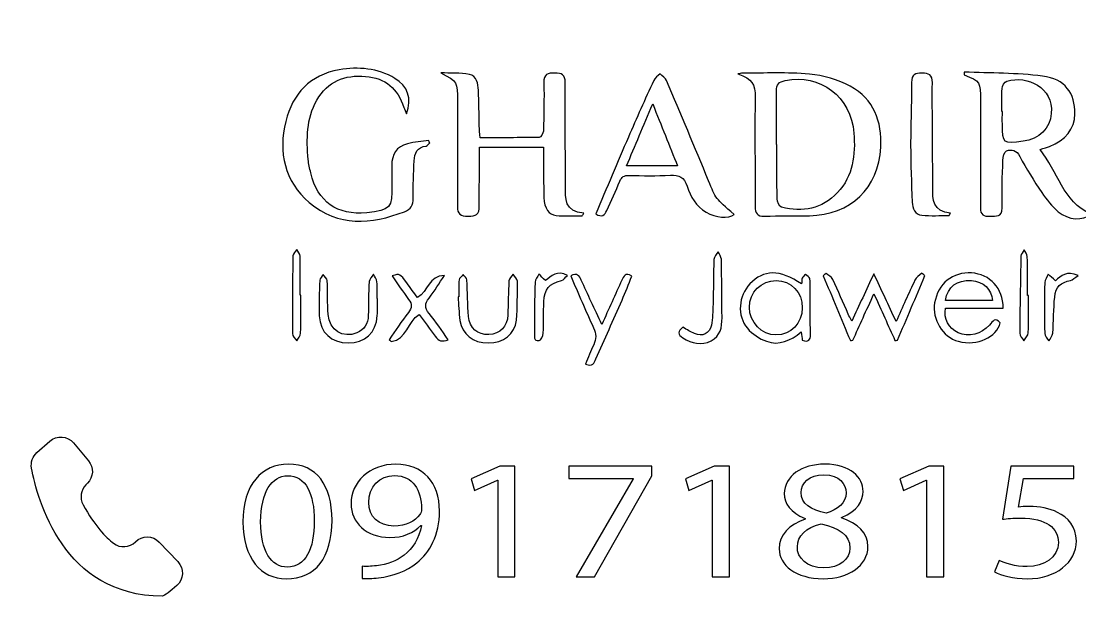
# Model space of a CAD drawing. Header units: millimetres. Extents: x -576 to 618, y 160 to 343.
# Drawn here: x 424.48 to 445.69, y 270.96 to 282.68 of the extents above; entities that cross this region are included whole.
import ezdxf

# ---------------------------------------------------------------- set-up
doc = ezdxf.new("R2010")
doc.units = ezdxf.units.MM
doc.header["$MEASUREMENT"] = 0
doc.layers.add('Layer 1', color=7, linetype='Continuous')

msp = doc.modelspace()

# ---------------------------------------------------------------- linework, layer by layer
at = {"layer": 'Layer 1', "color": 250, "lineweight": 18}
msp.add_open_spline([(421.5217, 303.3001), (421.5217, 303.3001), (455.3517, 303.3001), (455.3517, 303.3001), (456.9957, 303.3001), (458.3367, 301.9591), (458.3367, 300.3151), (458.3367, 300.3151), (458.3367, 266.4851), (458.3367, 266.4851), (458.3367, 264.8411), (456.9957, 263.5001), (455.3517, 263.5001), (455.3517, 263.5001), (421.5217, 263.5001), (421.5217, 263.5001), (419.8777, 263.5001), (418.5367, 264.8411), (418.5367, 266.4851), (418.5367, 266.4851), (418.5367, 300.3151), (418.5367, 300.3151), (418.5367, 301.9591), (419.8777, 303.3001), (421.5217, 303.3001)], degree=3, knots=[0, 0, 0, 0, 0.125, 0.125, 0.125, 0.25, 0.25, 0.25, 0.375, 0.375, 0.375, 0.5, 0.5, 0.5, 0.625, 0.625, 0.625, 0.75, 0.75, 0.75, 0.875, 0.875, 0.875, 1, 1, 1, 1], dxfattribs=at)
at = {"layer": 'Layer 1', "color": 230}
for points, knots in [([(432.198, 280.8265), (432.1802, 280.87), (432.1593, 280.9121), (432.1449, 280.9566), (432.0239, 281.3286), (431.7755, 281.5452), (431.3805, 281.5773), (430.9618, 281.6116), (430.6192, 281.4771), (430.4039, 281.1002), (430.1911, 280.7283), (430.1954, 280.3196), (430.2305, 279.9099), (430.2383, 279.8203), (430.2613, 279.7317), (430.2822, 279.644), (430.4174, 279.0684), (430.8126, 278.7875), (431.4026, 278.8465), (431.8778, 278.8946), (431.9172, 278.9389), (431.9072, 279.4122), (431.9047, 279.5367), (431.9028, 279.6616), (431.9044, 279.786), (431.9066, 280.0269), (431.9958, 280.1642), (432.2211, 280.2287), (432.358, 280.2678), (432.5044, 280.2733), (432.6463, 280.2939), (432.6529, 280.2768), (432.6594, 280.2602), (432.666, 280.2431), (432.642, 280.2222), (432.6195, 280.1851), (432.5933, 280.1826), (432.4111, 280.1632), (432.3606, 280.0366), (432.353, 279.8852), (432.3406, 279.6365), (432.33, 279.3869), (432.3353, 279.1376), (432.3381, 278.9966), (432.286, 278.9158), (432.158, 278.8674), (431.4912, 278.6141), (430.8332, 278.5564), (430.2526, 279.0524), (429.7524, 279.4802), (429.6298, 280.0547), (429.7812, 280.6756), (429.9172, 281.2321), (430.2716, 281.6081), (430.851, 281.709), (431.2355, 281.776), (431.6198, 281.7408), (431.9689, 281.5352), (432.2223, 281.3853), (432.3153, 281.138), (432.198, 280.8265)], [0, 0, 0, 0, 0.05, 0.05, 0.05, 0.1, 0.1, 0.1, 0.15, 0.15, 0.15, 0.2, 0.2, 0.2, 0.25, 0.25, 0.25, 0.3, 0.3, 0.3, 0.35, 0.35, 0.35, 0.4, 0.4, 0.4, 0.45, 0.45, 0.45, 0.5, 0.5, 0.5, 0.55, 0.55, 0.55, 0.6, 0.6, 0.6, 0.65, 0.65, 0.65, 0.7, 0.7, 0.7, 0.75, 0.75, 0.75, 0.8, 0.8, 0.8, 0.85, 0.85, 0.85, 0.9, 0.9, 0.9, 0.95, 0.95, 0.95, 1, 1, 1, 1]), ([(435.7177, 278.7875), (435.5436, 278.7875), (435.3686, 278.776), (435.196, 278.7913), (435.0466, 278.8043), (434.9627, 278.9345), (434.9542, 279.1517), (434.9436, 279.4234), (434.9455, 279.6958), (434.9427, 279.9682), (434.9421, 280.029), (434.9427, 280.0899), (434.9427, 280.1601), (434.9427, 280.1601), (433.6625, 280.1601), (433.6625, 280.1601), (433.6625, 279.9494), (433.6638, 279.7466), (433.6622, 279.5442), (433.6606, 279.357), (433.6457, 279.1694), (433.6563, 278.9828), (433.6659, 278.8088), (433.5861, 278.7776), (433.4335, 278.7766), (433.2831, 278.7753), (433.2185, 278.8159), (433.2204, 278.976), (433.2254, 279.4746), (433.2191, 279.9738), (433.2185, 280.4727), (433.2185, 280.6771), (433.2229, 280.8811), (433.2232, 281.0852), (433.2238, 281.4611), (433.2176, 281.4702), (432.8865, 281.6478), (433.0784, 281.639), (433.2746, 281.6518), (433.4609, 281.6147), (433.6073, 281.5853), (433.6354, 281.4312), (433.6413, 281.2977), (433.6519, 281.0596), (433.6516, 280.8215), (433.6581, 280.5835), (433.6603, 280.5108), (433.6697, 280.439), (433.6769, 280.3497), (434.0787, 280.3497), (434.4687, 280.347), (434.8584, 280.3554), (434.8884, 280.356), (434.9402, 280.4369), (434.9417, 280.4818), (434.9517, 280.8047), (434.9599, 281.1282), (434.9515, 281.4509), (434.9468, 281.6243), (435.0338, 281.6437), (435.1717, 281.6437), (435.3087, 281.6437), (435.381, 281.611), (435.3801, 281.4533), (435.3767, 280.7673), (435.3839, 280.0811), (435.3842, 279.3947), (435.3842, 279.1342), (435.3567, 278.8621), (435.7561, 278.8384), (435.7433, 278.8212), (435.7306, 278.8047), (435.7177, 278.7875)], [0, 0, 0, 0, 0.0416667, 0.0416667, 0.0416667, 0.0833333, 0.0833333, 0.0833333, 0.125, 0.125, 0.125, 0.1666667, 0.1666667, 0.1666667, 0.2083333, 0.2083333, 0.2083333, 0.25, 0.25, 0.25, 0.2916667, 0.2916667, 0.2916667, 0.3333333, 0.3333333, 0.3333333, 0.375, 0.375, 0.375, 0.4166667, 0.4166667, 0.4166667, 0.4583333, 0.4583333, 0.4583333, 0.5, 0.5, 0.5, 0.5416667, 0.5416667, 0.5416667, 0.5833333, 0.5833333, 0.5833333, 0.625, 0.625, 0.625, 0.6666667, 0.6666667, 0.6666667, 0.7083333, 0.7083333, 0.7083333, 0.75, 0.75, 0.75, 0.7916667, 0.7916667, 0.7916667, 0.8333333, 0.8333333, 0.8333333, 0.875, 0.875, 0.875, 0.9166667, 0.9166667, 0.9166667, 0.9583333, 0.9583333, 0.9583333, 1, 1, 1, 1]), ([(435.9905, 278.8221), (436.2117, 279.3426), (436.426, 279.853), (436.6457, 280.361), (436.8098, 280.7401), (436.979, 281.1173), (437.152, 281.4924), (437.1771, 281.5467), (437.2363, 281.585), (437.2797, 281.6306), (437.324, 281.5844), (437.3864, 281.546), (437.4101, 281.4908), (437.694, 280.8247), (437.9755, 280.1575), (438.2507, 279.4877), (438.3976, 279.1304), (438.3917, 279.128), (438.7636, 278.8147), (438.6529, 278.7208), (438.3923, 278.7429), (438.2039, 278.8574), (438.003, 278.9791), (437.8862, 279.1666), (437.821, 279.3804), (437.7661, 279.561), (437.6632, 279.6063), (437.4859, 279.5965), (437.2092, 279.5816), (436.9308, 279.5894), (436.6532, 279.5944), (436.5611, 279.5959), (436.5099, 279.566), (436.4741, 279.4789), (436.392, 279.2802), (436.2984, 279.0864), (436.2123, 278.8895), (436.1721, 278.7975), (436.119, 278.7492), (435.9905, 278.8221)], [0, 0, 0, 0, 0.0769231, 0.0769231, 0.0769231, 0.1538462, 0.1538462, 0.1538462, 0.2307692, 0.2307692, 0.2307692, 0.3076923, 0.3076923, 0.3076923, 0.3846154, 0.3846154, 0.3846154, 0.4615385, 0.4615385, 0.4615385, 0.5384615, 0.5384615, 0.5384615, 0.6153846, 0.6153846, 0.6153846, 0.6923077, 0.6923077, 0.6923077, 0.7692308, 0.7692308, 0.7692308, 0.8461538, 0.8461538, 0.8461538, 0.9230769, 0.9230769, 0.9230769, 1, 1, 1, 1]), ([(438.8398, 281.6248), (438.8707, 281.6304), (438.9013, 281.641), (438.9318, 281.6407), (439.3793, 281.6386), (439.8292, 281.6635), (440.2725, 281.6217), (440.5521, 281.5951), (440.8442, 281.5097), (441.0916, 281.3774), (441.5652, 281.125), (441.7293, 280.6704), (441.7022, 280.1583), (441.6582, 279.3337), (441.1, 278.8076), (440.2709, 278.7852), (439.9715, 278.7768), (439.671, 278.7876), (439.3711, 278.7786), (439.2277, 278.7745), (439.1833, 278.8348), (439.1836, 278.9686), (439.1852, 279.5518), (439.1808, 280.1349), (439.1799, 280.7178), (439.1799, 280.8594), (439.1893, 281.0008), (439.1873, 281.1424), (439.1833, 281.4466), (439.1312, 281.5134), (438.8398, 281.6248)], [0, 0, 0, 0, 0.1, 0.1, 0.1, 0.2, 0.2, 0.2, 0.3, 0.3, 0.3, 0.4, 0.4, 0.4, 0.5, 0.5, 0.5, 0.6, 0.6, 0.6, 0.7, 0.7, 0.7, 0.8, 0.8, 0.8, 0.9, 0.9, 0.9, 1, 1, 1, 1]), ([(439.6142, 280.2117), (439.6142, 280.2117), (439.6227, 280.2117), (439.6227, 280.2117), (439.6227, 279.8494), (439.6188, 279.4869), (439.6267, 279.1246), (439.6282, 279.0663), (439.6723, 278.968), (439.7131, 278.958), (440.1362, 278.8569), (440.5262, 278.9181), (440.8358, 279.2498), (441.1509, 279.587), (441.1958, 280.0073), (441.1642, 280.4407), (441.1115, 281.1646), (440.48, 281.6413), (439.7887, 281.495), (439.6607, 281.4681), (439.6082, 281.4176), (439.6114, 281.2819), (439.6202, 280.9252), (439.6142, 280.5686), (439.6142, 280.2117)], [0, 0, 0, 0, 0.125, 0.125, 0.125, 0.25, 0.25, 0.25, 0.375, 0.375, 0.375, 0.5, 0.5, 0.5, 0.625, 0.625, 0.625, 0.75, 0.75, 0.75, 0.875, 0.875, 0.875, 1, 1, 1, 1]), ([(443.0741, 278.7924), (442.8909, 278.7924), (442.7056, 278.7777), (442.5243, 278.7974), (442.3873, 278.812), (442.3355, 278.9353), (442.3306, 279.0616), (442.3162, 279.4408), (442.3015, 279.8199), (442.3006, 280.1989), (442.3, 280.6183), (442.3187, 281.037), (442.319, 281.4564), (442.3193, 281.6124), (442.3902, 281.6457), (442.5281, 281.6432), (442.6651, 281.6408), (442.7359, 281.6071), (442.7353, 281.451), (442.7324, 280.8165), (442.7402, 280.1821), (442.7433, 279.5475), (442.7437, 279.4854), (442.7424, 279.423), (442.7418, 279.3606), (442.739, 279.111), (442.7465, 278.8679), (443.0997, 278.8402), (443.0913, 278.8245), (443.0825, 278.8086), (443.0741, 278.7924)], [0, 0, 0, 0, 0.1, 0.1, 0.1, 0.2, 0.2, 0.2, 0.3, 0.3, 0.3, 0.4, 0.4, 0.4, 0.5, 0.5, 0.5, 0.6, 0.6, 0.6, 0.7, 0.7, 0.7, 0.8, 0.8, 0.8, 0.9, 0.9, 0.9, 1, 1, 1, 1]), ([(443.3761, 281.6631), (443.8994, 281.6394), (444.4267, 281.6482), (444.9446, 281.5823), (445.3921, 281.5253), (445.597, 281.2382), (445.5908, 280.8248), (445.5864, 280.5249), (445.4026, 280.2906), (445.0815, 280.1758), (445.0301, 280.1574), (444.978, 280.1402), (444.8953, 280.1115), (445.246, 279.6719), (445.3505, 279.0744), (445.909, 278.8173), (445.7587, 278.6831), (445.4557, 278.6965), (445.2582, 278.8672), (445.1315, 278.9761), (445.022, 279.1115), (444.9281, 279.2506), (444.7699, 279.485), (444.6216, 279.7271), (444.4862, 279.9754), (444.4198, 280.0971), (444.325, 280.1255), (444.2219, 280.0865), (444.1786, 280.07), (444.1512, 279.963), (444.1486, 279.8956), (444.1368, 279.5789), (444.1284, 279.2613), (444.1337, 278.9445), (444.1374, 278.7486), (444.0098, 278.7873), (443.8947, 278.7789), (443.7655, 278.7699), (443.6962, 278.8005), (443.6978, 278.9521), (443.7037, 279.6656), (443.6999, 280.3795), (443.7015, 281.0931), (443.7025, 281.4616), (443.6925, 281.4797), (443.3727, 281.6057), (443.3739, 281.6248), (443.3748, 281.6441), (443.3761, 281.6631)], [0, 0, 0, 0, 0.0625, 0.0625, 0.0625, 0.125, 0.125, 0.125, 0.1875, 0.1875, 0.1875, 0.25, 0.25, 0.25, 0.3125, 0.3125, 0.3125, 0.375, 0.375, 0.375, 0.4375, 0.4375, 0.4375, 0.5, 0.5, 0.5, 0.5625, 0.5625, 0.5625, 0.625, 0.625, 0.625, 0.6875, 0.6875, 0.6875, 0.75, 0.75, 0.75, 0.8125, 0.8125, 0.8125, 0.875, 0.875, 0.875, 0.9375, 0.9375, 0.9375, 1, 1, 1, 1]), ([(444.1271, 280.8759), (444.1271, 280.8759), (444.1377, 280.8759), (444.1377, 280.8759), (444.1377, 280.7913), (444.1365, 280.7065), (444.138, 280.622), (444.1453, 280.2229), (444.1455, 280.2229), (444.5542, 280.2775), (444.8732, 280.3202), (445.0968, 280.5433), (445.1187, 280.8363), (445.1568, 281.3546), (444.6475, 281.6026), (444.2254, 281.4816), (444.1821, 281.4691), (444.1361, 281.3867), (444.1318, 281.3331), (444.119, 281.1814), (444.1271, 281.0282), (444.1271, 280.8759)], [0, 0, 0, 0, 0.1428571, 0.1428571, 0.1428571, 0.2857143, 0.2857143, 0.2857143, 0.4285714, 0.4285714, 0.4285714, 0.5714286, 0.5714286, 0.5714286, 0.7142857, 0.7142857, 0.7142857, 0.8571429, 0.8571429, 0.8571429, 1, 1, 1, 1]), ([(437.1324, 281.0237), (436.9455, 280.5825), (436.7786, 280.1879), (436.6073, 279.7828), (436.6073, 279.7828), (437.6313, 279.7828), (437.6313, 279.7828), (437.4663, 280.1931), (437.3093, 280.5838), (437.1324, 281.0237)], [0, 0, 0, 0, 0.3333333, 0.3333333, 0.3333333, 0.6666667, 0.6666667, 0.6666667, 1, 1, 1, 1]), ([(430.0829, 277.1994), (430.0829, 276.9452), (430.0876, 276.6905), (430.0791, 276.4365), (430.0773, 276.3835), (430.0277, 276.3321), (429.9999, 276.2799), (429.9696, 276.3286), (429.9138, 276.3773), (429.9135, 276.4263), (429.911, 276.946), (429.9153, 277.4662), (429.9247, 277.986), (429.9253, 278.0278), (429.9743, 278.069), (430.0011, 278.1101), (430.0242, 278.0665), (430.0664, 278.0235), (430.0676, 277.9794), (430.0738, 277.7196), (430.0705, 277.4593), (430.0705, 277.1994), (430.0705, 277.1994), (430.0829, 277.1994), (430.0829, 277.1994)], [0, 0, 0, 0, 0.125, 0.125, 0.125, 0.25, 0.25, 0.25, 0.375, 0.375, 0.375, 0.5, 0.5, 0.5, 0.625, 0.625, 0.625, 0.75, 0.75, 0.75, 0.875, 0.875, 0.875, 1, 1, 1, 1]), ([(437.7364, 276.5547), (437.8209, 276.5075), (437.8917, 276.4595), (437.9688, 276.4264), (438.1261, 276.3588), (438.2727, 276.4258), (438.3073, 276.5943), (438.3354, 276.7309), (438.3376, 276.8739), (438.3414, 277.0149), (438.3495, 277.3144), (438.3473, 277.6142), (438.3595, 277.9138), (438.3616, 277.9656), (438.4153, 278.0159), (438.4453, 278.0664), (438.4671, 278.0161), (438.5067, 277.9659), (438.508, 277.9154), (438.5164, 277.525), (438.517, 277.1347), (438.5213, 276.744), (438.5236, 276.5534), (438.4876, 276.3768), (438.3008, 276.2826), (438.1051, 276.1844), (437.9167, 276.2308), (437.7379, 276.3413), (437.6319, 276.4071), (437.6281, 276.4742), (437.7364, 276.5547)], [0, 0, 0, 0, 0.1, 0.1, 0.1, 0.2, 0.2, 0.2, 0.3, 0.3, 0.3, 0.4, 0.4, 0.4, 0.5, 0.5, 0.5, 0.6, 0.6, 0.6, 0.7, 0.7, 0.7, 0.8, 0.8, 0.8, 0.9, 0.9, 0.9, 1, 1, 1, 1]), ([(444.6622, 277.1915), (444.6622, 276.9425), (444.6678, 276.6932), (444.6581, 276.4446), (444.6559, 276.3884), (444.601, 276.3344), (444.5705, 276.2792), (444.5411, 276.331), (444.4866, 276.3827), (444.4866, 276.4342), (444.4884, 276.9494), (444.4984, 277.4645), (444.5109, 277.979), (444.5121, 278.0202), (444.5517, 278.0604), (444.5739, 278.101), (444.5963, 278.058), (444.6372, 278.0159), (444.6382, 277.9724), (444.6441, 277.7122), (444.6413, 277.4517), (444.6413, 277.1915), (444.6413, 277.1915), (444.6622, 277.1915), (444.6622, 277.1915)], [0, 0, 0, 0, 0.125, 0.125, 0.125, 0.25, 0.25, 0.25, 0.375, 0.375, 0.375, 0.5, 0.5, 0.5, 0.625, 0.625, 0.625, 0.75, 0.75, 0.75, 0.875, 0.875, 0.875, 1, 1, 1, 1]), ([(434.9844, 277.4925), (435.1015, 277.5736), (435.2154, 277.7078), (435.4235, 277.5912), (435.3798, 277.5522), (435.3492, 277.5025), (435.3083, 277.4917), (435.0503, 277.4223), (434.9658, 277.3316), (434.9523, 277.0623), (434.9417, 276.8535), (434.9501, 276.6439), (434.9383, 276.4352), (434.9352, 276.3824), (434.8925, 276.2931), (434.8574, 276.2882), (434.7395, 276.2701), (434.7655, 276.3746), (434.7655, 276.4408), (434.7648, 276.7802), (434.7651, 277.1194), (434.7745, 277.4582), (434.7761, 277.5113), (434.8257, 277.5628), (434.8531, 277.6149), (434.8927, 277.5781), (434.9321, 277.5413), (434.9844, 277.4925)], [0, 0, 0, 0, 0.1111111, 0.1111111, 0.1111111, 0.2222222, 0.2222222, 0.2222222, 0.3333333, 0.3333333, 0.3333333, 0.4444444, 0.4444444, 0.4444444, 0.5555556, 0.5555556, 0.5555556, 0.6666667, 0.6666667, 0.6666667, 0.7777778, 0.7777778, 0.7777778, 0.8888889, 0.8888889, 0.8888889, 1, 1, 1, 1]), ([(436.7153, 277.58), (436.6498, 277.4187), (436.5877, 277.2567), (436.5181, 277.0976), (436.3455, 276.7042), (436.1702, 276.312), (435.9948, 275.9198), (435.9605, 275.8431), (435.9281, 275.756), (435.7892, 275.8184), (435.8426, 275.9482), (435.89, 276.0786), (435.9499, 276.2037), (436.0058, 276.3201), (436.002, 276.4231), (435.9474, 276.5419), (435.7892, 276.8846), (435.6432, 277.2328), (435.4904, 277.5835), (435.6176, 277.6558), (435.6617, 277.585), (435.7022, 277.4961), (435.8329, 277.2097), (435.9658, 276.9242), (436.1116, 276.6091), (436.2544, 276.9242), (436.3839, 277.2106), (436.5144, 277.4964), (436.5503, 277.5744), (436.5849, 277.6596), (436.7153, 277.58)], [0, 0, 0, 0, 0.1, 0.1, 0.1, 0.2, 0.2, 0.2, 0.3, 0.3, 0.3, 0.4, 0.4, 0.4, 0.5, 0.5, 0.5, 0.6, 0.6, 0.6, 0.7, 0.7, 0.7, 0.8, 0.8, 0.8, 0.9, 0.9, 0.9, 1, 1, 1, 1]), ([(440.1155, 277.4208), (440.1202, 277.472), (440.1158, 277.5088), (440.1286, 277.5372), (440.142, 277.5668), (440.1722, 277.5884), (440.1957, 277.6137), (440.2241, 277.5866), (440.2731, 277.5619), (440.278, 277.5307), (440.2915, 277.4473), (440.2874, 277.3616), (440.288, 277.2764), (440.2896, 276.9881), (440.289, 276.6995), (440.2927, 276.4109), (440.2939, 276.2979), (440.2527, 276.252), (440.1301, 276.2948), (440.123, 276.3404), (440.1155, 276.3894), (440.1042, 276.4621), (439.8959, 276.2845), (439.6649, 276.1819), (439.411, 276.2726), (439.2696, 276.3232), (439.1274, 276.4199), (439.0297, 276.5342), (438.8166, 276.7837), (438.8515, 277.1843), (439.078, 277.4205), (439.3573, 277.7126), (439.6786, 277.7169), (440.1155, 277.4208)], [0, 0, 0, 0, 0.0909091, 0.0909091, 0.0909091, 0.1818182, 0.1818182, 0.1818182, 0.2727273, 0.2727273, 0.2727273, 0.3636364, 0.3636364, 0.3636364, 0.4545455, 0.4545455, 0.4545455, 0.5454545, 0.5454545, 0.5454545, 0.6363636, 0.6363636, 0.6363636, 0.7272727, 0.7272727, 0.7272727, 0.8181818, 0.8181818, 0.8181818, 0.9090909, 0.9090909, 0.9090909, 1, 1, 1, 1]), ([(444.1568, 276.9359), (444.1568, 276.9359), (442.9971, 276.9359), (442.9971, 276.9359), (442.9599, 276.7187), (443.0589, 276.5362), (443.2529, 276.4448), (443.4607, 276.3465), (443.7175, 276.4071), (443.8804, 276.5989), (443.9449, 276.675), (443.9974, 276.7646), (444.0966, 276.6414), (444.0223, 276.3643), (443.6479, 276.1668), (443.2529, 276.2729), (442.9452, 276.3556), (442.7222, 276.7187), (442.7799, 277.0423), (442.8488, 277.4274), (443.1459, 277.6682), (443.52, 277.6417), (443.8913, 277.6155), (444.1518, 277.3368), (444.1568, 276.9359)], [0, 0, 0, 0, 0.125, 0.125, 0.125, 0.25, 0.25, 0.25, 0.375, 0.375, 0.375, 0.5, 0.5, 0.5, 0.625, 0.625, 0.625, 0.75, 0.75, 0.75, 0.875, 0.875, 0.875, 1, 1, 1, 1]), ([(445.2003, 277.4847), (445.311, 277.5866), (445.4324, 277.6896), (445.6552, 277.5895), (445.5894, 277.5452), (445.551, 277.5012), (445.5054, 277.4921), (445.3055, 277.4522), (445.2069, 277.3692), (445.1862, 277.1598), (445.1628, 276.919), (445.1672, 276.6753), (445.1491, 276.4334), (445.145, 276.3811), (445.097, 276.3317), (445.0692, 276.2809), (445.0399, 276.3311), (444.9863, 276.3807), (444.9857, 276.4316), (444.9791, 276.7704), (444.9806, 277.1096), (444.9878, 277.4484), (444.989, 277.5046), (445.0327, 277.5598), (445.0568, 277.6154), (445.1001, 277.576), (445.1429, 277.5368), (445.2003, 277.4847)], [0, 0, 0, 0, 0.1111111, 0.1111111, 0.1111111, 0.2222222, 0.2222222, 0.2222222, 0.3333333, 0.3333333, 0.3333333, 0.4444444, 0.4444444, 0.4444444, 0.5555556, 0.5555556, 0.5555556, 0.6666667, 0.6666667, 0.6666667, 0.7777778, 0.7777778, 0.7777778, 0.8888889, 0.8888889, 0.8888889, 1, 1, 1, 1]), ([(431.6159, 277.1272), (431.6159, 277.0142), (431.6218, 276.9004), (431.6149, 276.7881), (431.594, 276.4458), (431.3675, 276.2361), (431.0296, 276.2398), (430.696, 276.2439), (430.4667, 276.4508), (430.4526, 276.7815), (430.4424, 277.0183), (430.4526, 277.2564), (430.462, 277.4939), (430.4636, 277.5338), (430.5051, 277.5721), (430.5285, 277.6111), (430.5572, 277.5705), (430.6084, 277.5313), (430.6105, 277.4892), (430.6231, 277.2636), (430.6146, 277.0364), (430.6296, 276.8108), (430.6505, 276.4973), (430.9291, 276.3235), (431.2043, 276.4433), (431.3541, 276.5085), (431.4305, 276.6261), (431.4343, 276.7883), (431.4402, 277.0149), (431.438, 277.2411), (431.4521, 277.467), (431.4549, 277.5176), (431.5098, 277.565), (431.541, 277.6142), (431.564, 277.5646), (431.6028, 277.517), (431.6071, 277.4661), (431.6175, 277.354), (431.6102, 277.2402), (431.6102, 277.1272), (431.6102, 277.1272), (431.6159, 277.1272), (431.6159, 277.1272)], [0, 0, 0, 0, 0.0714286, 0.0714286, 0.0714286, 0.1428571, 0.1428571, 0.1428571, 0.2142857, 0.2142857, 0.2142857, 0.2857143, 0.2857143, 0.2857143, 0.3571429, 0.3571429, 0.3571429, 0.4285714, 0.4285714, 0.4285714, 0.5, 0.5, 0.5, 0.5714286, 0.5714286, 0.5714286, 0.6428571, 0.6428571, 0.6428571, 0.7142857, 0.7142857, 0.7142857, 0.7857143, 0.7857143, 0.7857143, 0.8571429, 0.8571429, 0.8571429, 0.9285714, 0.9285714, 0.9285714, 1, 1, 1, 1]), ([(433.0351, 276.3048), (432.9138, 276.2524), (432.8401, 276.2817), (432.7749, 276.375), (432.6716, 276.5229), (432.5593, 276.6646), (432.451, 276.8087), (432.2233, 276.6696), (432.2068, 276.3058), (431.8945, 276.2693), (431.88, 276.2814), (431.8657, 276.2936), (431.8517, 276.3054), (431.9793, 276.4868), (432.1004, 276.6733), (432.237, 276.8471), (432.3122, 276.9432), (432.3187, 277.0143), (432.2429, 277.1123), (432.1265, 277.263), (432.0236, 277.4246), (431.9122, 277.5853), (432.072, 277.6284), (432.0716, 277.628), (432.2058, 277.4415), (432.2773, 277.3417), (432.3512, 277.2437), (432.4204, 277.1497), (432.6352, 277.2745), (432.6501, 277.5882), (432.9593, 277.59), (432.8576, 277.4393), (432.7631, 277.2827), (432.6514, 277.1397), (432.564, 277.0278), (432.5628, 276.9416), (432.653, 276.8303), (432.7871, 276.6643), (432.905, 276.4855), (433.0351, 276.3048)], [0, 0, 0, 0, 0.0769231, 0.0769231, 0.0769231, 0.1538462, 0.1538462, 0.1538462, 0.2307692, 0.2307692, 0.2307692, 0.3076923, 0.3076923, 0.3076923, 0.3846154, 0.3846154, 0.3846154, 0.4615385, 0.4615385, 0.4615385, 0.5384615, 0.5384615, 0.5384615, 0.6153846, 0.6153846, 0.6153846, 0.6923077, 0.6923077, 0.6923077, 0.7692308, 0.7692308, 0.7692308, 0.8461538, 0.8461538, 0.8461538, 0.9230769, 0.9230769, 0.9230769, 1, 1, 1, 1]), ([(433.2498, 277.1662), (433.2498, 277.2795), (433.243, 277.3937), (433.2539, 277.506), (433.2573, 277.5428), (433.3078, 277.5752), (433.3366, 277.6096), (433.3618, 277.5734), (433.4068, 277.5382), (433.4093, 277.5004), (433.4242, 277.2576), (433.4215, 277.0133), (433.4411, 276.7706), (433.4601, 276.5357), (433.6267, 276.3971), (433.8504, 276.4087), (434.0801, 276.4202), (434.2208, 276.5628), (434.2305, 276.8014), (434.2392, 277.028), (434.2376, 277.2548), (434.2517, 277.481), (434.2545, 277.5272), (434.3069, 277.5703), (434.3362, 277.6146), (434.3659, 277.5687), (434.4208, 277.5225), (434.4211, 277.4761), (434.4226, 277.2162), (434.4245, 276.9547), (434.4005, 276.6964), (434.3743, 276.4158), (434.1428, 276.2402), (433.8386, 276.2405), (433.5303, 276.2408), (433.3091, 276.4121), (433.2704, 276.6923), (433.2492, 276.8486), (433.2445, 277.0074), (433.2326, 277.1653), (433.2383, 277.1656), (433.2439, 277.1659), (433.2498, 277.1662)], [0, 0, 0, 0, 0.0714286, 0.0714286, 0.0714286, 0.1428571, 0.1428571, 0.1428571, 0.2142857, 0.2142857, 0.2142857, 0.2857143, 0.2857143, 0.2857143, 0.3571429, 0.3571429, 0.3571429, 0.4285714, 0.4285714, 0.4285714, 0.5, 0.5, 0.5, 0.5714286, 0.5714286, 0.5714286, 0.6428571, 0.6428571, 0.6428571, 0.7142857, 0.7142857, 0.7142857, 0.7857143, 0.7857143, 0.7857143, 0.8571429, 0.8571429, 0.8571429, 0.9285714, 0.9285714, 0.9285714, 1, 1, 1, 1]), ([(439.6066, 277.4898), (439.3071, 277.4917), (439.0696, 277.2539), (439.0696, 276.9519), (439.07, 276.658), (439.3186, 276.4003), (439.6012, 276.4009), (439.9018, 276.4015), (440.1277, 276.6339), (440.1301, 276.9453), (440.1326, 277.2549), (439.9083, 277.4879), (439.6066, 277.4898)], [0, 0, 0, 0, 0.25, 0.25, 0.25, 0.5, 0.5, 0.5, 0.75, 0.75, 0.75, 1, 1, 1, 1]), ([(441.5643, 277.2238), (441.4117, 276.8875), (441.2766, 276.5908), (441.1418, 276.294), (441.1256, 276.2924), (441.109, 276.2912), (441.0925, 276.29), (440.9116, 276.7218), (440.7302, 277.1533), (440.549, 277.5851), (440.568, 277.6004), (440.5864, 277.616), (440.6052, 277.6317), (440.6507, 277.5927), (440.7153, 277.5627), (440.739, 277.5131), (440.8491, 277.2831), (440.9475, 277.0482), (441.0507, 276.8151), (441.0685, 276.7754), (441.0909, 276.738), (441.1225, 276.6784), (441.2694, 276.9945), (441.4068, 277.2903), (441.5634, 277.6266), (441.7191, 277.2925), (441.8576, 276.9945), (442.0099, 276.6675), (442.1424, 276.9633), (442.2585, 277.2322), (442.3846, 277.4965), (442.411, 277.5521), (442.4757, 277.5889), (442.5225, 277.6344), (442.5446, 277.6191), (442.5664, 277.6035), (442.588, 277.588), (442.4045, 277.1561), (442.2208, 276.7243), (442.0373, 276.2931), (442.0205, 276.2922), (442.0033, 276.2912), (441.9868, 276.2906), (441.851, 276.5901), (441.7153, 276.8896), (441.5643, 277.2238)], [0, 0, 0, 0, 0.0666667, 0.0666667, 0.0666667, 0.1333333, 0.1333333, 0.1333333, 0.2, 0.2, 0.2, 0.2666667, 0.2666667, 0.2666667, 0.3333333, 0.3333333, 0.3333333, 0.4, 0.4, 0.4, 0.4666667, 0.4666667, 0.4666667, 0.5333333, 0.5333333, 0.5333333, 0.6, 0.6, 0.6, 0.6666667, 0.6666667, 0.6666667, 0.7333333, 0.7333333, 0.7333333, 0.8, 0.8, 0.8, 0.8666667, 0.8666667, 0.8666667, 0.9333333, 0.9333333, 0.9333333, 1, 1, 1, 1]), ([(443.9428, 277.0907), (443.9265, 277.3143), (443.7543, 277.4741), (443.5166, 277.4887), (443.2305, 277.5069), (443.0463, 277.3686), (442.9955, 277.0907), (442.9955, 277.0907), (443.9428, 277.0907), (443.9428, 277.0907)], [0, 0, 0, 0, 0.3333333, 0.3333333, 0.3333333, 0.6666667, 0.6666667, 0.6666667, 1, 1, 1, 1]), ([(425.7781, 273.4016), (425.7781, 273.4016), (425.8074, 273.4304), (425.8074, 273.4304), (425.9313, 273.5527), (425.9407, 273.7498), (425.828, 273.8828), (425.828, 273.8828), (425.5285, 274.2381), (425.5285, 274.2381), (425.4077, 274.3811), (425.1934, 274.3967), (425.0533, 274.2734), (425.0533, 274.2734), (424.7956, 274.0463), (424.7956, 274.0463), (424.707, 273.9683), (424.6667, 273.85), (424.6886, 273.7337), (424.805, 273.109), (425.326, 271.172), (427.3057, 271.172), (427.3503, 271.172), (427.4779, 271.2753), (427.5984, 271.3824), (427.7394, 271.5084), (427.7488, 271.7253), (427.6187, 271.8619), (427.6187, 271.8619), (427.2455, 272.2541), (427.2455, 272.2541), (427.1166, 272.3898), (426.901, 272.3927), (426.7684, 272.26), (426.6502, 272.1417), (426.4639, 272.1284), (426.331, 272.2295), (426.1709, 272.3511), (425.9534, 272.5779), (425.721, 272.9998), (425.6486, 273.1312), (425.6714, 273.2966), (425.7781, 273.4016)], [0, 0, 0, 0, 0.0714286, 0.0714286, 0.0714286, 0.1428571, 0.1428571, 0.1428571, 0.2142857, 0.2142857, 0.2142857, 0.2857143, 0.2857143, 0.2857143, 0.3571429, 0.3571429, 0.3571429, 0.4285714, 0.4285714, 0.4285714, 0.5, 0.5, 0.5, 0.5714286, 0.5714286, 0.5714286, 0.6428571, 0.6428571, 0.6428571, 0.7142857, 0.7142857, 0.7142857, 0.7857143, 0.7857143, 0.7857143, 0.8571429, 0.8571429, 0.8571429, 0.9285714, 0.9285714, 0.9285714, 1, 1, 1, 1]), ([(430.7079, 272.6904), (430.7079, 271.9363), (430.3759, 271.5197), (429.7924, 271.5197), (429.278, 271.5197), (428.9295, 271.9259), (428.9213, 272.6601), (428.9213, 273.4039), (429.3023, 273.8136), (429.8371, 273.8136), (430.3922, 273.8136), (430.7079, 273.3971), (430.7079, 272.6904)], [0, 0, 0, 0, 0.25, 0.25, 0.25, 0.5, 0.5, 0.5, 0.75, 0.75, 0.75, 1, 1, 1, 1]), ([(431.3126, 271.769), (431.3897, 271.7621), (431.4789, 271.769), (431.6003, 271.779), (431.8068, 271.8034), (432.0015, 271.8748), (432.1513, 271.9943), (432.3258, 272.1275), (432.4512, 272.3219), (432.4998, 272.5846), (432.4998, 272.5846), (432.4877, 272.5846), (432.4877, 272.5846), (432.3419, 272.4345), (432.1314, 272.3459), (431.8677, 272.3459), (431.3937, 272.3459), (431.0898, 272.6464), (431.0898, 273.0251), (431.0898, 273.4448), (431.4505, 273.8136), (431.9894, 273.8136), (432.5282, 273.8136), (432.8605, 273.4448), (432.8605, 272.8785), (432.8605, 272.3902), (432.6658, 272.0489), (432.4066, 271.8373), (432.2041, 271.6701), (431.9245, 271.5677), (431.6408, 271.5403), (431.5114, 271.5232), (431.3978, 271.5197), (431.3126, 271.5232), (431.3126, 271.5232), (431.3126, 271.769), (431.3126, 271.769)], [0, 0, 0, 0, 0.0833333, 0.0833333, 0.0833333, 0.1666667, 0.1666667, 0.1666667, 0.25, 0.25, 0.25, 0.3333333, 0.3333333, 0.3333333, 0.4166667, 0.4166667, 0.4166667, 0.5, 0.5, 0.5, 0.5833333, 0.5833333, 0.5833333, 0.6666667, 0.6666667, 0.6666667, 0.75, 0.75, 0.75, 0.8333333, 0.8333333, 0.8333333, 0.9166667, 0.9166667, 0.9166667, 1, 1, 1, 1]), ([(434.0281, 273.4961), (434.0281, 273.4961), (434.02, 273.4961), (434.02, 273.4961), (434.02, 273.4961), (433.5623, 273.288), (433.5623, 273.288), (433.5623, 273.288), (433.4933, 273.5167), (433.4933, 273.5167), (433.4933, 273.5167), (434.0686, 273.776), (434.0686, 273.776), (434.0686, 273.776), (434.3725, 273.776), (434.3725, 273.776), (434.3725, 273.776), (434.3725, 271.5573), (434.3725, 271.5573), (434.3725, 271.5573), (434.0281, 271.5573), (434.0281, 271.5573), (434.0281, 271.5573), (434.0281, 273.4961), (434.0281, 273.4961)], [0, 0, 0, 0, 0.125, 0.125, 0.125, 0.25, 0.25, 0.25, 0.375, 0.375, 0.375, 0.5, 0.5, 0.5, 0.625, 0.625, 0.625, 0.75, 0.75, 0.75, 0.875, 0.875, 0.875, 1, 1, 1, 1]), ([(437.1124, 273.7761), (437.1124, 273.7761), (437.1124, 273.578), (437.1124, 273.578), (437.1124, 273.578), (435.9657, 271.5574), (435.9657, 271.5574), (435.9657, 271.5574), (435.5972, 271.5574), (435.5972, 271.5574), (435.5972, 271.5574), (436.7397, 273.5203), (436.7397, 273.5203), (436.7397, 273.5203), (436.7397, 273.5269), (436.7397, 273.5269), (436.7397, 273.5269), (435.4512, 273.5269), (435.4512, 273.5269), (435.4512, 273.5269), (435.4512, 273.7761), (435.4512, 273.7761), (435.4512, 273.7761), (437.1124, 273.7761), (437.1124, 273.7761)], [0, 0, 0, 0, 0.125, 0.125, 0.125, 0.25, 0.25, 0.25, 0.375, 0.375, 0.375, 0.5, 0.5, 0.5, 0.625, 0.625, 0.625, 0.75, 0.75, 0.75, 0.875, 0.875, 0.875, 1, 1, 1, 1]), ([(438.3246, 273.4961), (438.3246, 273.4961), (438.3164, 273.4961), (438.3164, 273.4961), (438.3164, 273.4961), (437.8587, 273.288), (437.8587, 273.288), (437.8587, 273.288), (437.7899, 273.5167), (437.7899, 273.5167), (437.7899, 273.5167), (438.3652, 273.776), (438.3652, 273.776), (438.3652, 273.776), (438.6691, 273.776), (438.6691, 273.776), (438.6691, 273.776), (438.6691, 271.5573), (438.6691, 271.5573), (438.6691, 271.5573), (438.3246, 271.5573), (438.3246, 271.5573), (438.3246, 271.5573), (438.3246, 273.4961), (438.3246, 273.4961)], [0, 0, 0, 0, 0.125, 0.125, 0.125, 0.25, 0.25, 0.25, 0.375, 0.375, 0.375, 0.5, 0.5, 0.5, 0.625, 0.625, 0.625, 0.75, 0.75, 0.75, 0.875, 0.875, 0.875, 1, 1, 1, 1]), ([(439.6668, 272.1206), (439.6668, 272.4004), (439.8652, 272.5986), (440.1891, 272.7147), (440.1891, 272.7147), (440.1854, 272.7246), (440.1854, 272.7246), (439.8936, 272.8407), (439.7679, 273.0319), (439.7679, 273.2232), (439.7679, 273.5749), (440.1205, 273.8135), (440.5822, 273.8135), (441.0927, 273.8135), (441.3479, 273.5439), (441.3479, 273.2676), (441.3479, 273.08), (441.2387, 272.8785), (440.9145, 272.7486), (440.9145, 272.7486), (440.9145, 272.7384), (440.9145, 272.7384), (441.2425, 272.6292), (441.4453, 272.4345), (441.4453, 272.1649), (441.4453, 271.7792), (441.0525, 271.52), (440.5501, 271.52), (439.9988, 271.52), (439.6668, 271.7961), (439.6668, 272.1206)], [0, 0, 0, 0, 0.1, 0.1, 0.1, 0.2, 0.2, 0.2, 0.3, 0.3, 0.3, 0.4, 0.4, 0.4, 0.5, 0.5, 0.5, 0.6, 0.6, 0.6, 0.7, 0.7, 0.7, 0.8, 0.8, 0.8, 0.9, 0.9, 0.9, 1, 1, 1, 1]), ([(442.6212, 273.4961), (442.6212, 273.4961), (442.6132, 273.4961), (442.6132, 273.4961), (442.6132, 273.4961), (442.1554, 273.288), (442.1554, 273.288), (442.1554, 273.288), (442.0865, 273.5167), (442.0865, 273.5167), (442.0865, 273.5167), (442.6618, 273.776), (442.6618, 273.776), (442.6618, 273.776), (442.9657, 273.776), (442.9657, 273.776), (442.9657, 273.776), (442.9657, 271.5573), (442.9657, 271.5573), (442.9657, 271.5573), (442.6212, 271.5573), (442.6212, 271.5573), (442.6212, 271.5573), (442.6212, 273.4961), (442.6212, 273.4961)], [0, 0, 0, 0, 0.125, 0.125, 0.125, 0.25, 0.25, 0.25, 0.375, 0.375, 0.375, 0.5, 0.5, 0.5, 0.625, 0.625, 0.625, 0.75, 0.75, 0.75, 0.875, 0.875, 0.875, 1, 1, 1, 1]), ([(445.5678, 273.5235), (445.5678, 273.5235), (444.5628, 273.5235), (444.5628, 273.5235), (444.5628, 273.5235), (444.4617, 272.9535), (444.4617, 272.9535), (444.5223, 272.96), (444.5791, 272.9672), (444.6764, 272.9672), (444.8789, 272.9672), (445.0814, 272.9298), (445.2437, 272.8477), (445.4502, 272.7488), (445.6203, 272.5575), (445.6203, 272.2777), (445.6203, 271.8439), (445.211, 271.5198), (444.64, 271.5198), (444.3523, 271.5198), (444.1092, 271.5882), (443.9834, 271.6564), (443.9834, 271.6564), (444.0727, 271.8848), (444.0727, 271.8848), (444.1822, 271.8302), (444.3969, 271.762), (444.6359, 271.762), (444.9722, 271.762), (445.2599, 271.9463), (445.2599, 272.2434), (445.2559, 272.5301), (445.0287, 272.7351), (444.502, 272.7351), (444.3523, 272.7351), (444.235, 272.7213), (444.1376, 272.7111), (444.1376, 272.7111), (444.3077, 273.7763), (444.3077, 273.7763), (444.3077, 273.7763), (445.5678, 273.7763), (445.5678, 273.7763), (445.5678, 273.7763), (445.5678, 273.5235), (445.5678, 273.5235)], [0, 0, 0, 0, 0.0666667, 0.0666667, 0.0666667, 0.1333333, 0.1333333, 0.1333333, 0.2, 0.2, 0.2, 0.2666667, 0.2666667, 0.2666667, 0.3333333, 0.3333333, 0.3333333, 0.4, 0.4, 0.4, 0.4666667, 0.4666667, 0.4666667, 0.5333333, 0.5333333, 0.5333333, 0.6, 0.6, 0.6, 0.6666667, 0.6666667, 0.6666667, 0.7333333, 0.7333333, 0.7333333, 0.8, 0.8, 0.8, 0.8666667, 0.8666667, 0.8666667, 0.9333333, 0.9333333, 0.9333333, 1, 1, 1, 1]), ([(429.278, 272.6564), (429.278, 272.0795), (429.4885, 271.7521), (429.8128, 271.7521), (430.1772, 271.7521), (430.3516, 272.1103), (430.3516, 272.6769), (430.3516, 273.223), (430.1856, 273.5814), (429.8168, 273.5814), (429.5048, 273.5814), (429.278, 273.2607), (429.278, 272.6564)], [0, 0, 0, 0, 0.25, 0.25, 0.25, 0.5, 0.5, 0.5, 0.75, 0.75, 0.75, 1, 1, 1, 1]), ([(431.4425, 273.0457), (431.4425, 272.769), (431.6408, 272.5746), (431.9488, 272.5746), (432.1879, 272.5746), (432.3744, 272.6736), (432.4674, 272.8064), (432.4877, 272.8339), (432.4998, 272.8682), (432.4998, 272.916), (432.4998, 273.2947), (432.3339, 273.5852), (431.961, 273.5852), (431.6571, 273.5852), (431.4425, 273.3596), (431.4425, 273.0457)], [0, 0, 0, 0, 0.2, 0.2, 0.2, 0.4, 0.4, 0.4, 0.6, 0.6, 0.6, 0.8, 0.8, 0.8, 1, 1, 1, 1]), ([(440.1043, 273.2435), (440.1043, 273.0217), (440.303, 272.9022), (440.6065, 272.8342), (440.8334, 272.8991), (441.0078, 273.0354), (441.0078, 273.2369), (441.0078, 273.4145), (440.882, 273.5986), (440.5622, 273.5986), (440.2665, 273.5986), (440.1043, 273.4348), (440.1043, 273.2435)], [0, 0, 0, 0, 0.25, 0.25, 0.25, 0.5, 0.5, 0.5, 0.75, 0.75, 0.75, 1, 1, 1, 1]), ([(441.0848, 272.134), (441.0848, 272.4039), (440.8621, 272.5336), (440.5052, 272.6189), (440.1975, 272.544), (440.0316, 272.3733), (440.0316, 272.1615), (440.0194, 271.9365), (440.2219, 271.7383), (440.5579, 271.7383), (440.878, 271.7383), (441.0848, 271.9056), (441.0848, 272.134)], [0, 0, 0, 0, 0.25, 0.25, 0.25, 0.5, 0.5, 0.5, 0.75, 0.75, 0.75, 1, 1, 1, 1])]:
    msp.add_open_spline(points, degree=3, knots=knots, dxfattribs=at)

doc.saveas('drawing.dxf')
